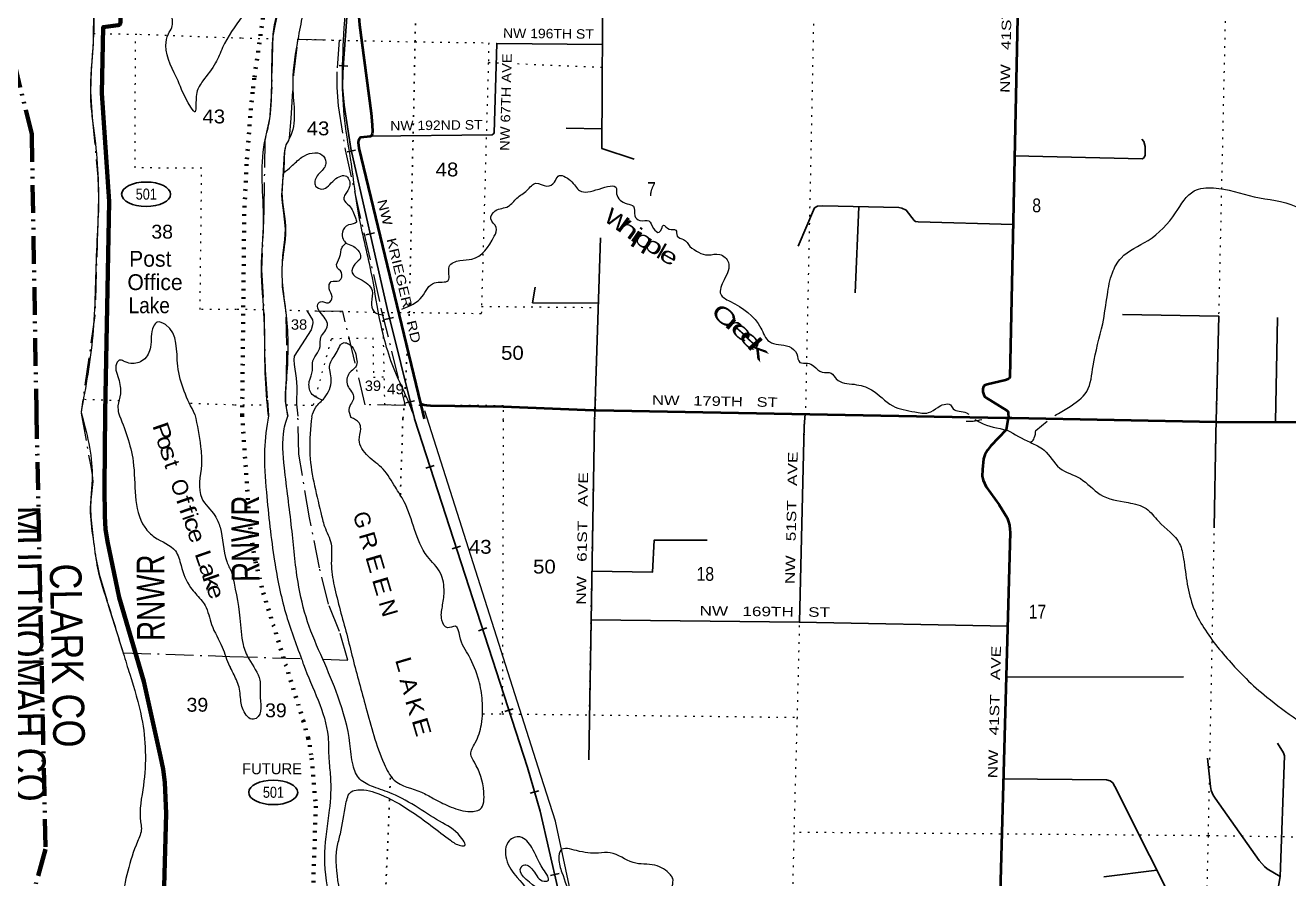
# Model space of a CAD drawing. Header units: feet. Extents: x -481249 to -254670, y -730376 to -544252.
# Drawn here: x -450056 to -434086, y -642061 to -631282 of the extents above; entities that cross this region are included whole.
import ezdxf
from ezdxf.enums import TextEntityAlignment as Align

# ---------------------------------------------------------------- set-up
doc = ezdxf.new("R2010")
doc.units = ezdxf.units.FT
doc.header["$LTSCALE"] = 70
for name, pattern in [('DASH_DOUBLE_DOT', [9.2, 5, -1.2, 0.3, -1.2, 0.3, -1.2]), ('DOT_DASHED', [7.7, 5, -1.2, 0.3, -1.2]), ('DOTTED', [1.5, 0.3, -1.2])]:
    doc.linetypes.add(name, pattern=pattern)
for name, color, linetype, lineweight in [('10', 7, 'DASH_DOUBLE_DOT', 70), ('17', 7, 'Continuous', 25), ('23', 7, 'Continuous', 70), ('26', 7, 'Continuous', 40), ('27', 7, 'Continuous', 13), ('29', 7, 'Continuous', 25), ('34', 7, 'Continuous', 25), ('39', 7, 'Continuous', 13), ('41', 7, 'Continuous', 13), ('44', 7, 'DOT_DASHED', 13), ('51', 7, 'DOTTED', 35), ('52', 7, 'Continuous', 25), ('6', 7, 'DOTTED', 25), ('61', 7, 'Continuous', 13), ('7', 7, 'DOTTED', 13)]:
    doc.layers.add(name, color=color, linetype=linetype, lineweight=lineweight)
doc.layers.add('12', color=7, linetype='Continuous')
doc.layers.add('30', color=7, linetype='Continuous')

msp = doc.modelspace()

# ---------------------------------------------------------------- linework, layer by layer
at = {"layer": '10'}
for points in [[(-456539.12, -590330.45), (-455188.85, -592963.53), (-455547.37, -601572.81), (-458320.68, -608505.65), (-458344, -614021.13), (-451892.05, -624846.32), (-449974.25, -632655.91), (-449915.37, -636157.06)], [(-449915.37, -636157.06), (-449801.06, -641689.16), (-453143.45, -653777.22), (-453872.16, -661389.56), (-451365.82, -669891.9), (-448108.28, -672346.73)]]:
    msp.add_lwpolyline(points, dxfattribs=at)
at = {"layer": '17'}
msp.add_ellipse((-448529.4, -633415.78), major_axis=(309.24, -1), ratio=0.500121, dxfattribs=at)
at = {"layer": '23'}
for points in [[(-448847.13, -631061.37), (-448852.95, -631243.77), (-448855.16, -631260.84), (-448860.81, -631269.02), (-448866.47, -631274.68), (-448881.74, -631279.26), (-449070.58, -631305.3), (-449088, -632137.34), (-448994.53, -633509.31), (-449047.89, -636173.84)], [(-449047.89, -636173.84), (-449055.59, -637120.52), (-449048.63, -637482.9), (-449040.89, -637645.46), (-449018.7, -637802.05), (-448868.59, -638508.75), (-448558.53, -639571.2), (-448345.21, -640519.16), (-448313.55, -640677.84), (-448291.44, -640845.94), (-448273.37, -641237.6), (-448324.82, -643076.05)]]:
    msp.add_lwpolyline(points, dxfattribs=at)
at = {"layer": '26'}
for points in [[(-445215.5, -628192.63), (-445234.06, -628388.24), (-445246.44, -628438.17), (-445263.73, -628487.9), (-445314.41, -628593.04), (-445722.59, -629470.72), (-445738.08, -629515.83), (-445752.26, -629572.5), (-445760.73, -629631.87), (-445768.04, -629836.28), (-445752.81, -630356.62), (-445757.56, -630455.65), (-445773.74, -630554.84), (-445842.25, -630894.38), (-445850.81, -630960.3), (-445850.81, -631023.92), (-445829.62, -631276.14), (-445684.77, -632391.97), (-445670.4, -632540.89), (-445667.48, -632625.88), (-445670.14, -632651.86)], [(-437476.1, -628401.64), (-437511.86, -630988.45), (-437610.77, -635727.75), (-437617.55, -635742.35), (-437633.44, -635752.95), (-437663.74, -635762.54), (-437899.61, -635816.81), (-437924.86, -635828.22), (-437938.64, -635837.76), (-437949.23, -635856.85), (-437953.18, -635875.68), (-437950.29, -635911.98), (-437940.76, -635949.09), (-437930.16, -635969.23), (-437913.78, -635985.08), (-437647.21, -636148.41), (-437639.26, -636157.41), (-437633.97, -636165.9), (-437630.25, -636188.7), (-437629.25, -636233.18), (-437630.67, -636240.8), (-437658.79, -636391.2)], [(-445670.14, -632651.86), (-445680.73, -632676.25), (-445695.04, -632687.37), (-445816.64, -632699.81), (-445828.03, -632704.87), (-445837.07, -632715.35), (-445846.04, -632737.74), (-445847.63, -632763.7), (-445839.99, -632833.72), (-445062.1, -636057.03), (-445015.18, -636251.44)], [(-445062.1, -636057.03), (-445038.77, -636069.06), (-445014.4, -636075.42), (-444982.61, -636080.72), (-444934.92, -636083.9), (-444015.68, -636095.03), (-442873.39, -636141.68), (-442840.55, -636141.68), (-437665.78, -636240.8), (-437630.67, -636240.8)], [(-437630.67, -636240.8), (-437585.25, -636240.8), (-434997.6, -636288.52), (-429747.96, -636300.71)], [(-437658.79, -636391.2), (-437852.89, -636592.35), (-437895.39, -636648.81), (-437925.86, -636705.39), (-437944.69, -636759.56), (-437958, -636891.92), (-437958.81, -636978.57), (-437947.04, -637028.02), (-437908.37, -637110.32), (-437744.88, -637338), (-437646.72, -637504.98), (-437626.92, -637554.36), (-437615.15, -637596.75), (-437610.44, -637648.56), (-437606.68, -637685.3), (-437750.34, -642843.76)]]:
    msp.add_lwpolyline(points, dxfattribs=at)
at = {"layer": '29'}
for p, q in [((-442767.43, -632587.73), (-443217.93, -632582.79)), ((-439517.67, -633573.46), (-439564.88, -634660.55)), ((-442787.04, -633966.83), (-442861.26, -636292.61)), ((-434228.57, -634972.06), (-434254.96, -636290.24)), ((-440196.06, -636194.42), (-440210.07, -636343)), ((-442861.26, -636292.61), (-442933.13, -640559.19)), ((-440210.07, -636343), (-440267.79, -638822.31)), ((-435005.99, -636441.02), (-435029.05, -637627.88)), ((-437657.64, -639515.32), (-435415.15, -639512.75)), ((-435753.84, -641952.23), (-436422.08, -642037.42))]:
    msp.add_line(p, q, dxfattribs=at)
for points in [[(-442742.86, -628203.26), (-442768.83, -632837.56), (-442361.58, -632971.81)], [(-442761.48, -631526.02), (-444097.51, -631510.62), (-444127.43, -632642.11), (-444138.6, -632653.98), (-444156.07, -632665.48), (-445690.88, -632684.14)], [(-437552.35, -632928.72), (-435933.1, -632969.63), (-435911.45, -632950.83), (-435899.79, -632920.09), (-435901.14, -632811.84), (-435915.68, -632751.25), (-435940.93, -632718.49)], [(-440287.97, -634070.13), (-440079.62, -633587.56), (-440043.19, -633566.8), (-439972.8, -633564.16), (-439013.17, -633583.76), (-438975.02, -633592.24), (-438919.74, -633616.87), (-438820.69, -633745.85), (-438805.47, -633761.87), (-438771.56, -633766.11), (-437570.52, -633799.15)], [(-442813.34, -634791.07), (-443643.14, -634786.35), (-443612.24, -634590.4)], [(-436188.05, -634934.59), (-434970.58, -634954.33), (-435005.99, -636441.02)], [(-442893, -638177.06), (-442126.59, -638187.7), (-442107.01, -637786.24), (-441438.48, -637785.8)], [(-442903.37, -638792.44), (-440272.06, -638822.23), (-437639.73, -638872.16)], [(-435435.47, -642585.61), (-435250.99, -642539.86), (-435201.56, -642535.15), (-435153.88, -642535.41), (-434891.91, -642530.39), (-434832.03, -642523.37), (-434769.69, -642505.79), (-434296.37, -642369.26), (-434262.43, -642351.46), (-434250.01, -642333.81), (-434231.11, -642250.09), (-434192.8, -642034.69), (-434140.35, -640510.44), (-434151.8, -640469.76), (-434226.59, -640349.58)], [(-434192.79, -642034.64), (-434356.57, -641936.97), (-434393.34, -641906.51), (-434460.51, -641831.81), (-435015.62, -641045.58), (-435041.38, -641003.85), (-435065.05, -640946.67), (-435076.2, -640895.54), (-435114.34, -640539.38)], [(-437693.42, -640799.92), (-436390.86, -640812.7), (-436343.12, -640826.57), (-436310.16, -640850.12), (-436283.82, -640897.85), (-435408.91, -642638.45), (-435396.92, -642681.16), (-435382.8, -642725.91), (-435378.78, -642810.66), (-435394.08, -643656.93)]]:
    msp.add_lwpolyline(points, dxfattribs=at)
at = {"layer": '34'}
for p, q in [((-446090.33, -631788.16), (-445980.01, -631796.1)), ((-445989.5, -632881.83), (-445881.63, -632857.37)), ((-445749.82, -633926.92), (-445641.95, -633902.45)), ((-445509.57, -634999.68), (-445402.23, -634972.98)), ((-445243.98, -636052.28), (-445136.64, -636025.59)), ((-444888.63, -636841.24), (-444993.86, -636875.32)), ((-444555.77, -637860.48), (-444661, -637894.56)), ((-444223.7, -638894.24), (-444328.93, -638928.32)), ((-443890.85, -639913.48), (-443996.08, -639947.56)), ((-443566.49, -640951.12), (-443672.58, -640982.4)), ((-443308.99, -641995.02), (-443416.82, -642019.68))]:
    msp.add_line(p, q, dxfattribs=at)
at = {"layer": '34', "lineweight": 13}
for points in [[(-444148.94, -618404.13), (-444887.93, -621220.1), (-444907.45, -621304.17), (-444922.29, -621405.96), (-444932.89, -621512), (-444937.28, -621676.57), (-444888.65, -623442.42), (-444896.86, -623596.66), (-444930.4, -623834.84), (-445740.49, -627978.04), (-445771.86, -628204.06), (-445804.86, -628566.59), (-446042.8, -631873.01), (-446045.72, -632066.77), (-446027, -632288.97), (-445941.57, -632839.5), (-445483.72, -634858.42), (-445138.21, -636247.48)], [(-442637.93, -645180.6), (-443546.72, -641207.31), (-443708.73, -640657.89), (-445136.27, -636250.25)], [(-441294.32, -648740.31), (-442478.57, -645429.38), (-443354.65, -641334.38), (-443571.26, -640653.36), (-445007.01, -636150.78)]]:
    msp.add_lwpolyline(points, dxfattribs=at)
at = {"layer": '34'}
for points in [[(-444147.87, -618404.39), (-444886.86, -621220.36), (-444906.37, -621304.37), (-444921.2, -621406.09), (-444931.79, -621512.07), (-444936.18, -621676.57), (-444887.55, -623442.43), (-444895.76, -623596.77), (-444929.31, -623835.02), (-445739.4, -627978.22), (-445770.77, -628204.19), (-445803.76, -628566.68), (-446041.7, -631873.06), (-446044.62, -632066.73), (-446025.91, -632288.84), (-445940.49, -632839.29), (-445482.65, -634858.17), (-445137.14, -636247.21)], [(-442638.99, -645180.88), (-443547.78, -641207.59), (-443709.78, -640658.22), (-445137.32, -636250.59)]]:
    msp.add_lwpolyline(points, dxfattribs=at)
at = {"layer": '34', "lineweight": 13}
msp.add_spline([(-445126.55, -636266.25), (-445205.26, -636055), (-445386.53, -635644.83), (-445581.21, -634964.48), (-445682.38, -634399.05), (-445843.82, -633656.19), (-445933.73, -633030.53), (-446016.59, -632488.89), (-446047.42, -631946.57), (-446023.34, -631313.42), (-445975.37, -630511.72), (-445916.74, -629601.74), (-445880.05, -629016.47), (-445801.98, -628380.6), (-445705.57, -627928.72), (-445584.14, -627238.2), (-445415.24, -626342.78), (-445239.56, -625509.34), (-445129.2, -624893.07), (-445041.2, -624409.25), (-444905.25, -623758.58), (-444876.27, -623515.87), (-444888.3, -623195.58), (-444912.82, -622677.18), (-444945.25, -622166.89), (-444925.69, -621491.69), (-444883.57, -621180.71), (-444767.19, -620724.56), (-444655.39, -620382.62)], degree=3, dxfattribs=at)
at = {"layer": '39'}
msp.add_line((-437282, -636398.05), (-437137.91, -636280.24), dxfattribs=at)
for points in [[(-446935.47, -611378.17), (-446789.16, -611592.1), (-446713.68, -611782.72), (-446595.22, -612018.59), (-446527.95, -612054.41), (-446436.77, -612177.17), (-446391.47, -612290.74), (-446222.58, -612513.83), (-445863.31, -612820.02), (-445630.35, -613127.04), (-445248.62, -613498.04), (-444867.25, -613883.08), (-444471.28, -614326.72), (-444273.54, -614761.33), (-444229.69, -615015.38), (-444183.37, -615169.13), (-444094.1, -615450.43), (-444046.77, -615806.96), (-444068.6, -616366.51), (-444112.38, -616678.58), (-444409.07, -617492.16), (-444491.88, -617923.7), (-444487.78, -618082.4), (-444524.34, -618264.16), (-444729.35, -619017.83), (-444803.76, -619433.51), (-444830.22, -619531.21), (-444819.34, -619577.66), (-444741.71, -619599.7), (-444609.35, -619597.02), (-444566.21, -619636.25), (-444659.85, -619694.11), (-444811.8, -619678.23), (-444868.48, -619700.89), (-444920.08, -619842.12), (-444981.77, -620230.02), (-445076.11, -620966.41), (-445025.41, -621186.51), (-445035.63, -621519.51), (-445027.98, -622021.58), (-444998.51, -622614.55), (-445034.08, -622918.8), (-445089.44, -623375.12), (-445230.52, -624056.12), (-445380.29, -624845.31), (-445444.3, -625164.9), (-445478.56, -625497.28), (-445510.79, -625747.41), (-445589.74, -626022.46), (-445614.75, -626304.89), (-445707.97, -626752.22), (-445721.66, -627063.04), (-445781.02, -627519.26), (-445859.2, -628028.94), (-446005.71, -628989.12), (-446068.93, -629276.61), (-446090.08, -629402.55), (-446156.24, -629565.49), (-446277.63, -629773.22), (-446315.69, -629934.86), (-446373.79, -630258.62), (-446418.44, -630524.49), (-446462.27, -630675.96), (-446554.23, -631153.43), (-446611.99, -631459.42)], [(-446983.54, -636213.8), (-447022.54, -635672.61), (-447035.71, -634987.7), (-447070.2, -634354.46), (-447045.28, -633750.82), (-447030.89, -632761.47), (-446974.67, -632513.96), (-446941.25, -632053.07), (-446934.71, -631625.63), (-446920.95, -631393.1), (-446825.48, -630935.79), (-446685.68, -630306.95), (-446529.79, -629594.2), (-446332.17, -629059.16), (-446295.54, -628793.09), (-446139.46, -627992.01), (-446036.76, -627241.78), (-445988.45, -626664.83), (-445931.73, -626234.64), (-445787.21, -625495.51), (-445744.29, -625137.24), (-445627.25, -624455.63), (-445477.68, -623837.08), (-445405.43, -623427.36), (-445292.32, -622498.72), (-445285.18, -621884.59), (-445297.47, -621488.8), (-445379.54, -621159.5), (-445357.62, -620758.54), (-445240.58, -620076.93), (-445012.51, -619038.78), (-444938.63, -618725.46), (-444866.43, -618480.36), (-444798.53, -617921.97), (-444767.19, -617707.96), (-444758.66, -617605.79), (-444688.79, -617454.98), (-444580.7, -616973.9), (-444389.17, -616523.03), (-444300.77, -616190), (-444343.94, -615502.34), (-444458.31, -615182.25), (-444509.55, -614821.61), (-444634.98, -614380.8), (-444843.78, -614150.68), (-445479.87, -613608.63), (-445687.9, -613428.72), (-446565.31, -612593.5), (-446780.17, -612365.23), (-446952.35, -612164.81)], [(-448626.37, -623865.24), (-448484.08, -623862.27), (-448284.12, -623688.04), (-448082.4, -623429.6), (-448015.87, -623122.13), (-448021.82, -623023.72), (-448109.96, -623023.83), (-448371, -623244.9), (-448697.23, -623422.44), (-448885.15, -623404.38), (-449115.44, -623305.17), (-449196.07, -623329.52), (-449364.4, -623428.21), (-449520.54, -623422.86), (-449662.77, -623327.54), (-449793.7, -623266.57), (-449990.02, -623362.65), (-450349.25, -623585.62), (-451238.28, -624045.96), (-451535.76, -624190.03), (-451657.36, -624161.35), (-451704.71, -624222.51), (-451619.34, -624354.72), (-451521.65, -624376.87), (-451423.42, -624469.24), (-451227.49, -624774.31), (-451247.1, -624850.11), (-451276.4, -624909.65), (-451195.18, -624953.51), (-451105.46, -624973.49), (-450994.41, -625218.57), (-450859.66, -625480.21), (-450787.08, -625840.8), (-450763.78, -625971.68), (-450626.67, -626024.76), (-450420.91, -626434.34), (-450394.57, -626611.42), (-450436.46, -626698.78), (-450344.29, -626793.02), (-450253.96, -626975.48), (-450181.46, -627340.08), (-450060.86, -627607.43), (-449870.75, -628094.91), (-449826.75, -628480.97), (-449759.86, -628634.84), (-449637.37, -628811.97), (-449586.67, -629069.8), (-449526.56, -629355.91), (-449525.03, -629474.29), (-449382.39, -629932.66), (-449300.83, -630534.15), (-449198.12, -631081.93), (-449193.04, -631392.91), (-449233.27, -632087.21), (-449223.21, -632338.77), (-449193.04, -632580.27), (-449132.69, -633616.7), (-449156.63, -634126.72), (-449203.1, -635201.53), (-449351.61, -636168.85)], [(-447314.66, -631170.01), (-447561.61, -631564.29), (-447649.77, -631756.96), (-447810.78, -631984.18), (-447887.93, -632128.95), (-447898.03, -632229.03), (-447902.35, -632339.25), (-447909.07, -632373.21), (-447961.99, -632317.92), (-448125.26, -631983.46), (-448278.17, -631536.9), (-448247.07, -631391.14), (-448205.27, -631307.79), (-448210.04, -631153.24), (-448267.47, -631025.65), (-448267.35, -630732.8), (-448238.08, -630195.87), (-448256.29, -630109.23), (-448339.17, -630049.29), (-448380.82, -629837.79), (-448371.43, -629484.96), (-448328.03, -628081.83), (-448262.9, -627649.97), (-448086.74, -626698.97), (-447808.43, -625748.17), (-447545.36, -624951.48), (-447580.06, -624886.55), (-447751.01, -624918.99), (-447891.25, -624920), (-447982.15, -624956.16), (-448039.47, -625015.11), (-448203.88, -625404.72), (-448468.47, -626083.04), (-448577.21, -626301.35), (-448690.59, -626645.92), (-448779.74, -627364.1), (-448797.64, -628314.47), (-448837.82, -628415.9), (-448884.83, -628364.75), (-448892.35, -628149.97), (-448885.52, -627632.62), (-448830.55, -626729.17), (-448677.21, -626389.46), (-448508.13, -625967.86), (-448115.88, -624933.24), (-447862.75, -624515.43), (-447824.11, -624391.9), (-447891.85, -624374.4), (-448025.51, -624443.75), (-448182.42, -624667.04), (-448339.21, -624884.32), (-448497, -625053.44), (-448678.4, -625298.28), (-448773.3, -625621.19), (-448903.5, -626003.51), (-448958.82, -626062.5), (-449042.79, -626054.68), (-449116.41, -626031.04), (-449251.42, -626164.55), (-449297.2, -626342.08), (-449266.84, -626709.8), (-449299.21, -627011.98), (-449396.29, -627152.31), (-449476.59, -627160.62), (-449476.92, -627080.38), (-449384.87, -626893.81), (-449354.9, -626705.9), (-449411.13, -626425.89), (-449396.55, -626207.57), (-449269.04, -625953.56), (-449255.51, -625881.64), (-449298.26, -625818.54), (-449480.8, -625830.68), (-449696.71, -625810.01), (-449992.73, -625597.07), (-450177.57, -625336.36), (-450126.2, -625179), (-449996.09, -625087.52), (-449594.78, -624959.72), (-449169.14, -624722.13), (-448949.77, -624482.12), (-448914.27, -624412.67), (-448951.34, -624365.75), (-449168.12, -624290.9), (-449365.12, -624132.23), (-449315.33, -623954.78), (-449254.78, -623741.46), (-449169.25, -623675.09), (-448923.02, -623682.37), (-448776.44, -623761.73), (-448626.37, -623865.24)], [(-446612.04, -631459.69), (-446621.19, -631511.09), (-446674.96, -632065.82), (-446714.89, -632709.23), (-446765.5, -632810.33), (-446782.64, -632936.38), (-446788.95, -633110.87), (-446811.95, -633393.35), (-446765.84, -633880.34), (-446807.55, -634270.76), (-446804.71, -634561.92), (-446753.3, -634996.85), (-446756.04, -635757.63), (-446765.22, -636048.49), (-446738.32, -636218.35)], [(-446791.17, -633146.23), (-446693.61, -633065.1), (-446558.42, -632948.06), (-446307.08, -632916.27), (-446255.31, -633011.93), (-446270.82, -633071.77), (-446367.8, -633183.75), (-446386.99, -633311.74), (-446305.75, -633349.93), (-446148.53, -633233.45), (-445995.09, -633189.15), (-445956.19, -633318.61), (-446012.76, -633417.56), (-446030.27, -633477.35), (-445964.14, -633559.32), (-445881.76, -633713.97), (-445871.03, -633766.44), (-445972.18, -633804.03), (-446046.57, -633894.5), (-446038.79, -633985.04), (-446003.92, -634034.1)], [(-445295.78, -634865.3), (-445038.36, -634708.94), (-444883.71, -634534.18), (-444710.59, -634504.42), (-444696.27, -634330.13), (-444562.02, -634251.21), (-444411.28, -634234.95), (-444127.56, -633947.01), (-444102.75, -633835.21), (-444172.24, -633727.06), (-444115.63, -633626.1), (-443949.83, -633568.06), (-443843.04, -633464.36), (-443714.36, -633367.23), (-443601.85, -633275.72), (-443462.46, -633313.37), (-443367.02, -633263.59), (-443321.07, -633188.46), (-443164.05, -633242.62), (-443048.93, -633370), (-442803.89, -633350.09), (-442583.19, -633341.61), (-442580.86, -633409.93), (-442449.66, -633535.7), (-442368.27, -633567.87), (-442351.16, -633686.75), (-442288.54, -633748.56), (-442172.35, -633751.5), (-442114.63, -633849.32), (-442041.6, -633895.33), (-441987.29, -633806.36), (-441918.41, -633858.29), (-441832.47, -633868.49), (-441814.27, -633943.23), (-441735.18, -633987.39), (-441657.18, -634075.68)], [(-437040.71, -636212.48), (-436868.46, -636107.86), (-436639, -635906.88), (-436558.81, -635581.68), (-436437.46, -635050.74), (-436378.32, -634684.86), (-436315.35, -634407.4), (-436204.53, -634221.5), (-435864.29, -633999.23), (-435514.88, -633648.71), (-435279.57, -633373.6), (-435038.09, -633335.53), (-434521.68, -633446.95), (-433995.49, -633568.66), (-433668.84, -633815.81), (-433497.39, -634097.18), (-433356.37, -634393.84), (-433165.63, -634705.82), (-432878.05, -634911.83), (-432490.02, -635108.33), (-432209.1, -635177.67), (-431893.77, -635396.43), (-431537.62, -635666.4), (-431305.44, -635842.91), (-430883.43, -635961.98), (-430401.84, -636184.94), (-430318.05, -636245.27)], [(-446298.42, -636015.65), (-446441.53, -635928.19), (-446465.96, -635781.02), (-446426.44, -635641.49), (-446426.16, -635549.16), (-446330.77, -635338.77), (-446319.89, -635222.61), (-446269.98, -635149.59), (-446235.89, -635068.14), (-446328.14, -634907.21), (-446357.72, -634806.09), (-446324.82, -634772.79), (-446223, -634789.42), (-446178.95, -634710.23), (-446214.54, -634608.95), (-446188.27, -634519.28), (-446089.77, -634507.72), (-446059.15, -634404.1), (-446119.47, -634330.3), (-446082.49, -634212.79), (-446051.28, -634085.1), (-446004.66, -634033.06)], [(-446003.92, -634034.1), (-445851.74, -634122.26), (-445818.01, -634217.47), (-445890.16, -634297.95), (-445922.98, -634409.55), (-445824.7, -634488.32), (-445671.91, -634632.7), (-445679.63, -634783.07), (-445656.21, -634890.06), (-445524.47, -634944.5)], [(-441657.18, -634075.68), (-441425.27, -634181.92), (-441276.79, -634175.63), (-441169.03, -634276.72), (-441222.56, -634496.2), (-441265.17, -634679.82), (-441151.06, -634767.02), (-440758.53, -635106.17), (-440650.51, -635277.53), (-440401.49, -635340.04), (-440305.51, -635430.79), (-440264.11, -635540.25), (-440168.1, -635548.7), (-440088.86, -635586.83), (-439984.52, -635663.75), (-439870.58, -635676.67), (-439804.21, -635748.61), (-439577.37, -635816.57), (-439360.6, -635886.29), (-439090.96, -636087.84), (-438812.3, -636165.97), (-438638.82, -636174.44), (-438522.18, -636108.23), (-438443.06, -636070.08), (-438363.03, -636076.12), (-438328.16, -636125.18), (-438159.02, -636175.63), (-438130.77, -636194.43)], [(-447912.19, -636195.83), (-448128.56, -635585.82), (-448283.88, -635062.99), (-448387.41, -635032.69), (-448434.6, -635085.84), (-448474.09, -635345.75), (-448563.63, -635508.31), (-448722.82, -635553.03), (-448816.34, -635522.95), (-448862.14, -635509.93), (-448892.72, -635535.35), (-448879.06, -635744.25), (-448854.4, -635938.44), (-448884.58, -636086.89), (-448877.38, -636182.6)], [(-446434.83, -636225.48), (-446383.79, -636106.31), (-446274.59, -635986.61), (-446188.87, -635761.93), (-446204.28, -635655.14), (-446208.21, -635570.72), (-446126.42, -635424.23), (-446024.89, -635290.29), (-445969.15, -635305.75), (-445867.53, -635493.01), (-445867.5, -635573.31), (-445960.27, -635677.36), (-445982.07, -635829.39), (-445905.75, -635985.9), (-445933.47, -636053.45), (-445965.5, -636132.94), (-445939.93, -636233.97)], [(-449351.77, -636167.93), (-449211.01, -636960.46), (-449234.28, -637434.74), (-449192.85, -637811.08), (-449142.08, -638139.79), (-449005.35, -638610.63), (-448817.68, -639214.43)], [(-448879.06, -636177.07), (-448692.61, -636791.57), (-448545.95, -637621.9), (-448421.54, -637747.15), (-448158.55, -637920.25), (-448087.79, -638105.85), (-447965.68, -638384.7), (-447836, -638536.05), (-447784.09, -638609.36), (-447700.91, -638851.19), (-447566.98, -639136.36), (-447473.31, -639374.94), (-447456.57, -639404.9)], [(-447912.19, -636195.83), (-447839.9, -636604.24), (-447830.29, -636832), (-447826.14, -637255.18), (-447658.41, -637475.46), (-447594.58, -637622.95), (-447508.72, -638054.43), (-447450.49, -638184.97)], [(-446983.54, -636213.8), (-447032.29, -636645.27), (-447008.06, -637179.14), (-446905.5, -638049.65), (-446766.55, -638698.73), (-446564.33, -639283.46)], [(-446296.25, -639286.62), (-446487.91, -638815.8), (-446608.46, -638314.81), (-446689.04, -637630.42), (-446780.8, -636869.95), (-446783.51, -636380.29), (-446755.38, -636268.9), (-446738.32, -636218.35)], [(-446434.81, -636225.44), (-446460.64, -636659.74), (-446321.05, -637434.73), (-446272.97, -637611.15), (-446191.38, -637831.9), (-446188.02, -638075.76), (-446151.12, -638361.96), (-445993.75, -638971.28), (-445917.07, -639275.92), (-445749.84, -639897.34), (-445521.6, -640609.39), (-445393.86, -640814.68), (-445049.64, -640968.46), (-444898.53, -641046.12), (-444701.65, -641144.27), (-444460.46, -641210.95), (-444306.2, -641182.72), (-444259.89, -640967.41), (-444379.78, -640590.34), (-444424.68, -640489.91), (-444369.13, -640344.65), (-444290.66, -640113.71), (-444279.41, -639812.07), (-444322.61, -639553.77), (-444447.29, -639250.59), (-444564.52, -638997.45), (-444619.15, -638872.93), (-444719.32, -638891.78), (-444790.26, -638795.05), (-444784.42, -638625.25), (-444762.43, -638439.64), (-444807.86, -638203.3), (-444973.5, -637989.58), (-445267.94, -637298.77), (-445377.92, -637115.66), (-445533.41, -636888.08), (-445721.6, -636726.07), (-445835.3, -636516.94), (-445815.82, -636379.26), (-445835.02, -636305.1), (-445939.93, -636233.97)], [(-438052.31, -636262.14), (-437989.62, -636296.34), (-437645.69, -636393.79)], [(-437645.69, -636393.79), (-437354.5, -636549.02), (-437177.63, -636648.95), (-436980.14, -636875.01), (-436719.66, -637007.86), (-436469.89, -637206.54), (-436117.13, -637310.46), (-435886.04, -637387.02), (-435733.81, -637546.63), (-435464.96, -637829.46), (-435415.03, -638019.88), (-435287.8, -638642.85), (-435158.54, -638892.13), (-434789.73, -639361.95), (-434625.64, -639533.68), (-434364.24, -639766.46), (-433981.44, -640050.59), (-433568.48, -640319.06), (-433130, -640631.79), (-432828.82, -640883.02), (-432699.24, -640918.46), (-432547.94, -640978.13), (-432412.03, -641167.52), (-432216.71, -641595.41), (-432086.21, -641914.65), (-431828.25, -642281.29), (-431639.47, -642573.21), (-431604.22, -642827.42), (-431542.58, -643043.95), (-431284.84, -643244.72), (-431029.54, -643301.57), (-430695.37, -643275.38), (-430358.92, -643223.23), (-430051.4, -643258.69), (-429926.31, -643268.73)], [(-437358.21, -636547.04), (-437336.4, -636539.23), (-437301.91, -636493.66), (-437282, -636398.05)], [(-447450.49, -638184.97), (-447343.13, -638770.14), (-447302.75, -639104.34), (-447230.73, -639285.02), (-447091.68, -639554.39), (-447087.56, -639728.31), (-447138.86, -640035.49), (-447170.98, -640047.12), (-447301.67, -639929.73), (-447326.75, -639845.51), (-447354.56, -639643.35), (-447387.55, -639551.04), (-447471.94, -639377.12)], [(-448817.68, -639214.43), (-448735.82, -639478.37), (-448585.35, -640029.42), (-448563.24, -640882.15), (-448598.15, -641344.13), (-448588.51, -641428.22), (-448637.08, -641592.47), (-448832.04, -642345.25), (-448848.28, -642568.29), (-448815.36, -642820.67), (-448618.72, -643650.41), (-448651.3, -643743.28), (-448670.02, -643912.37), (-448673.88, -644049.95), (-448625.02, -644161.1), (-448552.86, -644296.85), (-448540.83, -644652.4), (-448561.33, -644813.45), (-448591.14, -644950.3), (-448594.22, -645131.81), (-448621.97, -645194.88), (-448732.16, -645275.57), (-448820.02, -645201.24), (-448886.84, -645017.74), (-448862.08, -644918.67), (-448800.54, -644790.7), (-448771.06, -644665.82), (-448769.66, -644615.97), (-448843.39, -644607.89), (-448958.25, -644712.39), (-449110.85, -644951.52), (-449168.42, -645223.28), (-449316.54, -645873.62), (-449487.18, -646543.28), (-449690.6, -647455.47), (-449750.28, -647731.15), (-449862.91, -648113.1), (-450016.03, -648871.06), (-449966.9, -648972.23), (-449890.3, -649092.14), (-449901.07, -649119.78), (-450012.46, -649100.65), (-450092.52, -649104.37), (-450134.2, -649236.89), (-450133.19, -649486.36), (-450032.69, -649966.15), (-449906.48, -650670.17), (-449839.23, -651266.76), (-449815.15, -651906.02), (-449968.88, -652971.28), (-450082.44, -653672.49), (-450169.81, -654294.62), (-450241.55, -654715.64), (-450461.46, -655717.16), (-450608.56, -656259.77), (-450668.12, -656459.63), (-450703.8, -656520.48), (-450744.69, -656553.25), (-450776.54, -656548.35), (-450758.22, -656465.06), (-450742.51, -656403.64), (-450757.98, -656385.24), (-450899.68, -656449.07), (-451144.7, -656633.69), (-451312.24, -656978.16), (-451393.46, -657380.96), (-451415.35, -657520.03), (-451461.4, -657594.55), (-451543.52, -657672.04), (-451871.49, -657964.07), (-452092.23, -658281.09), (-452232.91, -658879.75), (-452291.02, -659384.98), (-452301.99, -659634.11), (-452370.81, -660164.97), (-452409.64, -660481.16), (-452416.09, -660925.99), (-452394.47, -661367.62), (-452265.32, -662395.01), (-452121.56, -662971.81), (-451983.52, -663181.27), (-451416.52, -663704.23), (-451278.15, -663973.57), (-451164.83, -664138.42), (-451086.58, -664270.35), (-450933.23, -664576.03)], [(-446564.33, -639283.46), (-446539.71, -639354.8), (-446229.67, -640267.62), (-446218.68, -640545.53), (-446199.15, -640773.58), (-446213.72, -641197.1), (-446273.41, -641726.02), (-446203.94, -642328.35), (-446217.58, -642665.94), (-446322.18, -642724.71), (-446373.28, -642828.05), (-446368.59, -642950.01), (-446400.35, -643113.53), (-446405.92, -643259.35), (-446389.7, -643423.41), (-446390.78, -643523.32), (-446333.65, -643601.91), (-446081.62, -643776.64), (-446038.61, -643867.05), (-445960.39, -644029.82), (-445932.3, -644020.14), (-445962.47, -643851.93), (-446054.92, -643710.99), (-446267.37, -643574.68), (-446280.92, -643532.56), (-446277.64, -643414.69), (-446290.62, -643320.61), (-446303.37, -643204.56), (-446299.83, -643062.7), (-446285.94, -642887), (-446225.54, -642847.71), (-446118.82, -642962.83), (-446015.5, -643207.82), (-445766.58, -643670.29), (-445562.81, -644056.3), (-445238.9, -644609.55), (-445062.59, -644761.44), (-444349.27, -644987.35), (-443856.11, -645234.75), (-443518.94, -645486.38), (-443194.16, -645959.7), (-443024.4, -646347.33), (-442758.03, -646859.96), (-442415.44, -647535.33), (-442291.25, -647884.47), (-442026.34, -648532.98), (-441841.09, -648966.75), (-441502.84, -649674.05), (-441481.48, -649732.25), (-441503.79, -649761.97), (-441584.38, -649819.02), (-441625.07, -649884.5), (-441496.91, -649865.97), (-441420.78, -649850.85), (-441276.5, -650006.36), (-440686.4, -650904.37), (-440473.48, -651368.43), (-440447.59, -651562.57), (-440499.05, -651699.89), (-440647.36, -651918.04), (-440788.98, -652072.32), (-441331.64, -652705.69), (-441413.43, -652874.63), (-441505.44, -653063.45), (-441857.92, -653489.13), (-442052, -653872.64), (-442116.36, -654093.74), (-442208.76, -654318.53), (-442432.56, -654677.72), (-442594.69, -654879.73), (-442711.1, -655106.24), (-442792.89, -655275.18), (-442908.85, -655459.73), (-443082.8, -655831.47), (-443179.2, -656056.21), (-443432.69, -656387.09), (-443848.65, -656951.94), (-443913.21, -657191.03), (-443965.23, -657380.3), (-444113.5, -657594.45), (-444389.79, -658001.02), (-444573.51, -658350.67), (-444723.64, -658552.81), (-444897.07, -658690.74), (-445171.11, -658887.49), (-445280.7, -659038.13), (-445341.7, -659133.37)], [(-440220.87, -643525.24), (-440474.26, -643476.41), (-440631.52, -643412.67), (-440821.81, -643260.63), (-441156.82, -643178.9), (-441248.28, -643131.9), (-441327.93, -642917.16), (-441414.52, -642604.41), (-441497.21, -642485.57), (-441836.66, -642259.89), (-441880.04, -642203.44), (-441877.52, -642155.51), (-441872.47, -642057.64), (-441899.98, -642013.36), (-442096.59, -641891.23), (-442374.14, -641858.11), (-442662.7, -641732.93), (-442808.69, -641737.27), (-443090.26, -641706.11), (-443288.15, -641701.87), (-443313.26, -641805.5), (-443273.18, -641981.82), (-443176.96, -642328.65), (-443187.92, -642418.46), (-443258.17, -642443.64), (-443366.51, -642478.39), (-443484.76, -642505.03), (-443473.79, -642415.22), (-443603.1, -642169.94), (-443784.23, -641910.09), (-443758.01, -641888.4), (-443638.75, -641953.7), (-443498.31, -642093.19), (-443454.26, -642087.69), (-443508.64, -641939.19), (-443653.66, -641667.75), (-443804.17, -641534.15), (-443938.64, -641582.59), (-443975.15, -641815.99), (-443837.7, -642047.38), (-443623.05, -642351.58), (-443601.24, -642553.67), (-443705.74, -642788.31), (-444036.17, -643208.25), (-444056.77, -643449.83), (-444003.23, -643676.27), (-443960.16, -643946.55), (-443775.01, -644204.45), (-443590.87, -644370.41), (-443492.62, -644715.26), (-443527.89, -645018.63), (-443630.64, -645091.41), (-443939.05, -644954.02), (-444424.35, -644718.7), (-444689.13, -644613.78), (-445057.3, -644455.73), (-445353.27, -643906.79), (-445779.9, -643052.6), (-445860.41, -642731.94), (-445883.15, -642615.77), (-446026.6, -642384.32), (-446093.98, -642143.74), (-446112.79, -641663.89), (-446072.98, -641494.47), (-446002.89, -641113.55), (-445935.28, -640962.43), (-445853.06, -640939.38), (-445567.77, -640996.57), (-445190.12, -641202.69), (-444682.32, -641576.16), (-444553.07, -641641.58), (-444499.08, -641640.19), (-444522.35, -641573.98), (-444781.93, -641357.2), (-445419.73, -640988.25), (-445654.71, -640901.66), (-445827.58, -640801.77), (-445913.68, -640628.93), (-445952.69, -640352.7), (-446104.21, -639757.43), (-446296.25, -639286.62)]]:
    msp.add_spline(points, degree=3, dxfattribs=at)
at = {"layer": '44'}
for p, q in [((-446609.51, -631457.88), (-446087.99, -631471.35)), ((-447470.91, -639252.84), (-446564.25, -639281.35)), ((-446294.82, -639289.82), (-445980.84, -639299.69))]:
    msp.add_line(p, q, dxfattribs=at)
for points in [[(-446067.37, -627500.79), (-446137.57, -627980.52), (-446252.56, -628572.19), (-446305.17, -628856.36), (-446333.25, -629064.41), (-446452.6, -629377.72), (-446505.7, -629507.61), (-446561.96, -629740.71), (-446651.33, -630151.05), (-446825, -630933.62), (-446897.81, -631269.42), (-446926.16, -631420.51), (-446932.89, -631536.49), (-446941.56, -632063.43), (-446968.93, -632457.88), (-447027.24, -632726.92), (-447042.05, -633620.16), (-447070.14, -634371.99), (-447037.66, -634937.78), (-447024.92, -635636.58), (-446995.78, -636018.64), (-446983.88, -636209.15)], [(-449195.12, -631111.06), (-449198.7, -631515.62), (-449223.79, -631854.43), (-449233.43, -632120.57), (-449210.94, -632440.53), (-449138.76, -633194.45), (-449129.16, -633458.08), (-449139.52, -633769.87), (-449142.93, -633859.58), (-449176, -634947.51), (-449350.79, -636163.49)], [(-446738.32, -636218.35), (-446767.74, -636029.53), (-446768.83, -635930.63), (-446755.92, -635749.27), (-446750.93, -635320.3), (-446758.84, -634910.78), (-446802.94, -634585.96), (-446809.49, -634367.43), (-446801.82, -634190.97), (-446774.45, -633988.12), (-446765.67, -633854.1), (-446788.09, -633650.47), (-446806.55, -633523.89), (-446812.67, -633430.89), (-446795.05, -633193.73), (-446779.23, -632894.82), (-446758.8, -632791.3), (-446723.17, -632735.31), (-446714.39, -632704.25), (-446697.38, -632457.13), (-446662.26, -631904.36), (-446609.51, -631457.88)], [(-446087.99, -631471.35), (-446116.66, -631869.8), (-446119.67, -632069.32), (-446100.43, -632297.75), (-446014.21, -632853.35), (-445555.62, -634875.52), (-445255.07, -636083.8)], [(-445255.07, -636083.8), (-445759.71, -636075.04), (-446043.28, -634898.35), (-446491.07, -634891.4), (-446426.67, -635001.09), (-446422.41, -635036.44), (-446425.46, -635066.98), (-446443.81, -635127.13), (-446566.76, -635316.74), (-446658.56, -635462.98), (-446663.15, -635505.56), (-446658.95, -635566.24), (-446633.29, -635738.65), (-446625.37, -635850.22), (-446627.39, -636068.04), (-446609.71, -636220.84)], [(-449349.7, -636179.57), (-449233.73, -636832.55), (-449209.35, -636960.86), (-449204.02, -637042.25), (-449228.08, -637277.15), (-449233.9, -637374.67), (-449228.89, -637495.58), (-449176.09, -637945.01), (-449122.44, -638215.94), (-449007.27, -638604.44), (-448871.77, -639040.7), (-448819.98, -639207.05), (-447470.91, -639252.84)], [(-445980.84, -639299.69), (-446083.37, -638938.29), (-446223.59, -638592.96), (-446338.6, -638134.01), (-446463.72, -637501.07), (-446599.03, -636700.14), (-446609.71, -636220.84)]]:
    msp.add_lwpolyline(points, dxfattribs=at)
at = {"layer": '51', "lineweight": 70}
for points in [[(-445790.65, -620299.5), (-445854.49, -620601.87), (-445880.03, -620861.64), (-445909.83, -621349.26), (-445904.32, -621546.38), (-445829.16, -622605.06), (-445820.44, -622918.58), (-445820.44, -623259.27), (-445844.54, -623487.78), (-445971.57, -624352.3), (-446148.2, -625586.62), (-446175.03, -625848.06), (-446315.91, -627619.36), (-446331.24, -627732.99), (-446348.27, -627813.9), (-446641.76, -629134.76), (-446758.18, -629765.22), (-447052.19, -631187.13), (-447161.27, -631951.18), (-447182.55, -632125.78), (-447212.35, -632428.15), (-447258.63, -633037.24), (-447289.04, -633667.38), (-447314.74, -636207.28)], [(-447314.74, -636207.28), (-447232.23, -637414.27), (-447204.84, -637715.69), (-447148.11, -638055.35), (-447047.62, -638451.79), (-446542.96, -640064.57), (-446479.05, -640286.91), (-446460.79, -640373.69), (-446436.89, -640538.2), (-446383.95, -641143.57), (-446411.03, -641984.61), (-446415.13, -642137.69)]]:
    msp.add_lwpolyline(points, dxfattribs=at)
at = {"layer": '52'}
msp.add_ellipse((-446922.36, -640970.83), major_axis=(309.24, -1), ratio=0.500121, dxfattribs=at)
at = {"layer": '6'}
for p, q in [((-445282.48, -636246.32), (-445314.94, -637218.62)), ((-445440.99, -640789.09), (-445448.75, -640975.21))]:
    msp.add_line(p, q, dxfattribs=at)
for points in [[(-445193.71, -634537.5), (-445128.77, -631490.71), (-445084.63, -629470.77), (-445069.03, -628196.72), (-445034.82, -626818.77), (-444998.39, -625513.13), (-444930.13, -621553.02), (-444925.01, -620216.49), (-444918.11, -619864.01)], [(-445209.48, -635054.93), (-445201.71, -634912.82), (-445198.99, -634785.38)], [(-445282.48, -636246.32), (-445265.68, -636082.39), (-445222.11, -635285.7)], [(-445452.31, -641060.44), (-445506.52, -642360.23), (-445515.14, -642973.66), (-445537.43, -643552.85)]]:
    msp.add_lwpolyline(points, dxfattribs=at)
at = {"layer": '61'}
for centre, radius, start, end in [((-438125.56, -635643.22), 638.17, 266.61787, 284.4807), ((-438111.44, -635800.81), 481.09, 268.39442, 280.66582)]:
    msp.add_arc(centre, radius, start, end, dxfattribs=at)
at = {"layer": '7'}
for p, q in [((-447320.47, -631442.12), (-446929.45, -631450.79)), ((-444076.52, -631760.19), (-444203.09, -631754.88)), ((-447041.73, -634878), (-447386.49, -634870.12)), ((-449307.56, -636005.85), (-448874.43, -636021.41)), ((-447966.91, -636054), (-447409.67, -636074.01)), ((-447409.67, -636074.01), (-446994.1, -636075.86)), ((-444013.75, -636270.6), (-444027.29, -639978.8)), ((-442925.26, -639991.87), (-442861.26, -636292.61))]:
    msp.add_line(p, q, dxfattribs=at)
for points in [[(-435005.99, -636441.02), (-434997.28, -636289.92), (-434881.82, -631074.62), (-434820.28, -625689.38), (-434714.1, -620363.46), (-434683.44, -615091.84), (-434607.29, -612356.31), (-434578.96, -609753.83), (-434449.74, -604468.64), (-434383.91, -599234.02), (-434294.1, -594002.02)], [(-439637.53, -598798.22), (-439640.52, -599151.71), (-439731.89, -604365.61), (-439826.49, -609709.88), (-439881.99, -615012.99), (-439966.59, -620277.24), (-440024.59, -625600.35), (-440087.19, -630947.44), (-440194.42, -636194.16), (-440210.07, -636343)], [(-446093.5, -629435.06), (-445084.63, -629470.77), (-442750.25, -629540.9), (-442757.84, -630876.11), (-442765.12, -631815.21), (-443864.75, -631769.08)], [(-449192.79, -631384.63), (-448607.74, -631395.45), (-447320.47, -631442.12)], [(-447386.49, -634870.12), (-447847.19, -634871.77), (-447825.85, -633087.05), (-448667.1, -633083.07), (-448663.97, -631402.27)], [(-446609.51, -631457.88), (-445128.77, -631490.71), (-444198.81, -631502.11), (-444203.09, -631754.88), (-444288.61, -634795.34), (-444291.84, -634925.72), (-445201.71, -634912.82), (-445534.5, -634912.46), (-446755.59, -634884.54)], [(-444289.52, -634832.26), (-442816.5, -634846.16), (-442853.6, -636140.81), (-442861.26, -636292.61)], [(-444013.75, -636270.6), (-444009.93, -636086.85), (-445265.68, -636082.39), (-445511.3, -636077.11), (-445534.5, -634912.46)], [(-446758.91, -636076.91), (-446413.5, -636078.45), (-446184.11, -635237.28), (-445662.68, -635230.35), (-445655, -635728.28), (-445518.4, -635720.65)], [(-442838.49, -636142.46), (-440189.12, -636190.98), (-434997.28, -636289.92), (-429748.86, -636297.77), (-424445.28, -636345.14), (-419228.7, -636424.44), (-415451.06, -636425.49)], [(-440210.07, -636343), (-440301.02, -640022.99), (-440340.69, -641475.44), (-440364.47, -642566.34), (-440390.79, -643491.71)], [(-435005.99, -636441.02), (-435104.92, -641518.74), (-435227.88, -646618.1)], [(-444271.76, -639976.74), (-444027.29, -639978.8), (-440301.02, -640022.99)], [(-415544.83, -641668.7), (-419328.16, -641699.39), (-424579.52, -641617.94), (-429833.57, -641600.41), (-435104.92, -641518.74), (-440340.69, -641475.44)]]:
    msp.add_lwpolyline(points, dxfattribs=at)

# ---------------------------------------------------------------- texts
at = {"layer": '12', "width": 0.85}
for s, p in [('MULTNOMAH CO', (-450266.64, -637353.85)), ('CLARK CO', (-449748.08, -638084.48))]:
    msp.add_text(s, height=400, rotation=271.184, dxfattribs=at).set_placement(p)
at = {"layer": '17', "width": 0.85}
msp.add_text('501', height=140, dxfattribs=at).set_placement((-448526.69, -633484.09), align=Align.CENTER)
at = {"layer": '27'}
for s, rotation, width, p in [('NW   41ST   AVE', 88.804, 1.35, (-437612.54, -632137.03)), ('NW   KRIEGER   RD', 283.568, 1.25, (-445607.59, -633497.11)), ('NW   179TH   ST', 358.903, 1.3, (-442134.59, -636073.39)), ('NW   41ST   AVE', 88.405, 1.35, (-437769.15, -640794.45))]:
    msp.add_text(s, height=120, rotation=rotation, dxfattribs=dict(at, width=width)).set_placement(p)
at = {"layer": '30'}
for s, rotation, width, p in [('NW 196TH ST', 359.34, 1.1, (-444017.95, -631439.88)), ('NW 67TH AVE', 88.485, 1.15, (-443937.88, -632869.12)), ('NW 192ND ST', 0.697, 1.1, (-445442.01, -632610.95)), ('NW   51ST   AVE', 88.666, 1.35, (-440331.51, -638340.7)), ('NW   61ST   AVE', 89.035, 1.35, (-442970.15, -638600.62)), ('NW   169TH   ST', 359.351, 1.35, (-441533.33, -638736.28))]:
    msp.add_text(s, height=120, rotation=rotation, dxfattribs=dict(at, width=width)).set_placement(p)
at = {"layer": '41'}
for s, height, rotation, width, p in [('W', 200, 324.082, 1.25, (-442632.85, -633830.46)), ('h', 200, 324.082, 1.75, (-442491.7, -633931.16)), ('i', 200, 325.312, 1.45, (-442383.73, -634011)), ('p', 200, 327.312, 1.65, (-442292.56, -634066.34)), ('p', 200, 329.21, 1.6, (-442165.34, -634145.92)), ('l', 200, 330.21, 1.2, (-442062.89, -634222.63)), ('e', 200, 330.631, 1.45, (-441966.37, -634279.4)), ('C', 200, 319.727, 1.6, (-441285.92, -635026.15)), ('r', 200, 319.727, 2.05, (-441162.1, -635130.23)), ('e', 200, 318.619, 1.9, (-441057.19, -635219.88)), ('e', 200, 317.619, 1.95, (-440948.48, -635325.74)), ('k', 200, 311.02, 2.1, (-440858.1, -635433.19)), ('P', 200.3, 289.123, 1.3, (-448415.23, -636445.38)), ('o', 200.3, 289.123, 1.15, (-448377.49, -636583.38)), ('s', 200.3, 289.123, 1.4, (-448333.7, -636715.98)), ('t', 200.3, 289.123, 1.05, (-448292.64, -636856.59)), ('f', 200.3, 289.123, 1.35, (-448138.07, -637312.9)), ('f', 200.3, 289.123, 1.35, (-448098.2, -637435.95)), ('c', 200.3, 289.123, 1.35, (-448032.39, -637609.23)), ('e', 200.3, 289.123, 1.2, (-447985.49, -637755.83)), ('L', 200.3, 289.123, 1.25, (-447888.29, -638041.58)), ('a', 200.3, 289.123, 1.25, (-447836.59, -638195.61)), ('k', 200.3, 289.123, 1.35, (-447789.33, -638340.82)), ('e', 200.3, 289.123, 1.2, (-447742.68, -638464.52))]:
    msp.add_text(s, height=height, rotation=rotation, dxfattribs=dict(at, width=width)).set_placement(p, align=Align.CENTER)
for s, p in [('Post', (-448743.68, -634330.81)), ('Office', (-448765.3, -634626.25))]:
    msp.add_text(s, height=200, dxfattribs=at).set_placement(p)
at = {"layer": '41', "width": 0.9}
msp.add_text('Lake', height=200, dxfattribs=at).set_placement((-448750.2, -634918.16))
at = {"layer": '41'}
for s, p in [('O', (-448193.12, -637151.41)), ('i', (-448067.37, -637519.64))]:
    msp.add_text(s, height=200.3, rotation=289.123, dxfattribs=at).set_placement(p, align=Align.CENTER)
msp.add_text('G', height=200.3, rotation=286.378, dxfattribs=at).set_placement((-445918.16, -637456.78))
for s, width, p in [('R', 1.15, (-445842.78, -637713.26)), ('E', 1.3, (-445760.29, -637993.95)), ('E', 1.3, (-445676.01, -638280.7)), ('N', 1.1, (-445591.73, -638567.44)), ('L', 1.15, (-445383.59, -639296.56)), ('A', 1.15, (-445327.82, -639549.67)), ('K', 1.2, (-445256.61, -639810.31)), ('E', 1.3, (-445174.39, -640059.19))]:
    msp.add_text(s, height=200.3, rotation=286.378, dxfattribs=dict(at, width=width)).set_placement(p)
at = {"layer": '44', "width": 0.75}
for p in [(-447097.71, -638312.67), (-448293.42, -639056.84)]:
    msp.add_text('RNWR', height=350, rotation=90.308, dxfattribs=at).set_placement(p)
at = {"layer": '52'}
msp.add_text('FUTURE', height=140, dxfattribs=at).set_placement((-446936.96, -640741.88), align=Align.CENTER)
at = {"layer": '52', "width": 0.85}
msp.add_text('501', height=140, dxfattribs=at).set_placement((-446919.64, -641039.14), align=Align.CENTER)
at = {"layer": '7'}
for s, height, width, p in [('43', 175, 1.1, (-447816.91, -632521.01)), ('43', 175, 1.1, (-446498.96, -632671.45)), ('48', 175, 1.1, (-444868.86, -633190.27)), ('7', 175, 0.85, (-442196.36, -633436.14)), ('8', 175, 0.85, (-437327.39, -633643.71)), ('38', 175, 1.05, (-448462.36, -633976.38)), ('38', 131.4, 1.05, (-446698.15, -635126.96)), ('50', 175, 1.1, (-444041.92, -635506.62)), ('39', 131.4, 1.05, (-445764.17, -635900.08)), ('49', 131.4, 1.1, (-445484.58, -635941.71)), ('43', 175, 1.1, (-444448.36, -637956.6)), ('50', 175, 1.1, (-443637.24, -638206.37)), ('18', 175, 0.85, (-441570.78, -638298.69)), ('17', 175, 0.85, (-437372.53, -638775.12)), ('39', 175, 1.05, (-448017.53, -639951.74)), ('39', 175, 1.05, (-447024.85, -640022))]:
    msp.add_text(s, height=height, dxfattribs=dict(at, width=width)).set_placement(p)

doc.saveas('drawing.dxf')
